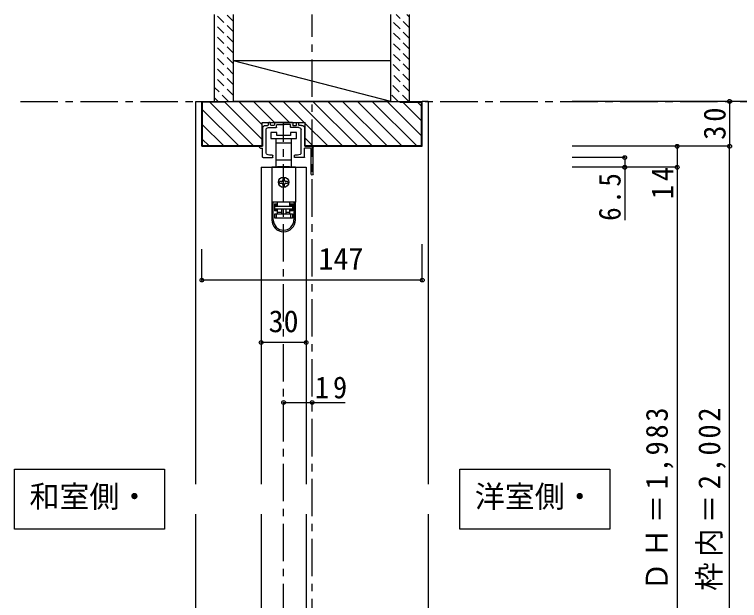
# Model space of a CAD drawing. Units: millimetres at full size, sheet at 1:5; details may follow other scales. Extents: x -973 to 977, y -701 to 696.
# Drawn here: x -564.3 to -80.8, y -393.7 to -2.5 of the extents above; entities that cross this region are included whole.
import ezdxf
from ezdxf.enums import TextEntityAlignment as Align

# ---------------------------------------------------------------- set-up
doc = ezdxf.new("R2010")
doc.units = ezdxf.units.MM
doc.header["$LTSCALE"] = 5
doc.header["$PDMODE"] = 32
doc.header["$PDSIZE"] = 2.5
doc.linetypes.add('CHAIN1', pattern=[8, 5, -1, 1, -1])
doc.linetypes.add('DASHED1', pattern=[1.8, 1.2, -0.6])
for name, color, linetype in [('0-1_通り芯', 4, 'CHAIN1'), ('0-2_柱', 3, 'Continuous'), ('0-3_仕上げ', 2, 'Continuous'), ('0-4_枠', 3, 'Continuous'), ('0-6_扉', 6, 'Continuous'), ('0-7_金物', 7, 'Continuous'), ('0-A_文字', 7, 'Continuous'), ('0-B_寸法', 7, 'Continuous'), ('0-C_ハッチ', 4, 'DASHED1')]:
    doc.layers.add(name, color=color, linetype=linetype)
doc.styles.add('ＭＳ ゴシック', font='')
doc.styles.get('ＭＳ ゴシック').set_extended_font_data('MS Gothic')

# ---------------------------------------------------------------- blocks, each defined once
blk = doc.blocks.new('下荷重(戸車)')
at = {"layer": '0-7_金物'}
for p, q in [((8.5, 37.107), (4.5, 37.107)), ((-5.25, 30.107), (0, 30.107)), ((0, 30.107), (5.25, 30.107)), ((5.25, 30.107), (5.25, 33.107)), ((5.25, 18.507), (5.25, 30.107)), ((0, 18.507), (-5.25, 18.507)), ((-5.25, 18.507), (-5.25, 14.107)), ((5.25, 18.507), (0, 18.507)), ((5.25, 14.107), (5.25, 18.507)), ((7.9, 13.807), (-7.9, 13.807)), ((-7.9, 13.807), (-7.9, -9.493)), ((-5.25, 14.107), (-4, 14.107)), ((-4, 14.107), (-4, 13.807)), ((4, 14.107), (-4, 14.107)), ((4, 14.107), (5.25, 14.107)), ((4, 13.807), (4, 14.107)), ((7.9, 13.807), (7.9, -9.493)), ((-0.5, 6.307), (-0.5, 5.307)), ((0.5, 5.307), (0.5, 6.307)), ((-1.5, 4.307), (-2.5, 4.307)), ((-2.5, 3.307), (-1.5, 3.307)), ((-0.5, 2.307), (-0.5, 1.307)), ((0.5, 1.307), (0.5, 2.307)), ((2.5, 4.307), (1.5, 4.307)), ((1.5, 3.307), (2.5, 3.307)), ((7.9, -9.493), (-7.9, -9.493)), ((-7.9, -9.493), (-7.9, -9.593)), ((-6.9, -9.593), (-7.9, -9.593)), ((-7.9, -9.593), (-7.9, -21.293)), ((-4.2, -9.593), (-6.9, -9.593)), ((-6.9, -21.293), (-6.9, -9.593)), ((-4.9, -9.593), (-4.9, -9.493)), ((-4.2, -9.593), (-4.2, -10.593)), ((-4, -11.693), (-4, -9.493)), ((4, -9.493), (4, -11.693)), ((6.9, -9.593), (4.2, -9.593)), ((4.2, -10.593), (4.2, -9.593)), ((4.9, -9.493), (4.9, -9.593)), ((6.9, -9.593), (6.9, -21.293)), ((7.9, -9.593), (6.9, -9.593)), ((7.9, -9.493), (7.9, -9.593)), ((7.9, -21.293), (7.9, -9.593)), ((-6.1, -10.593), (-6.1, -15.293)), ((-6.1, -10.593), (-4.2, -10.593)), ((-6.1, -14.293), (-4.2, -14.293)), ((-5.9, -11.693), (-5.9, -12.193)), ((-4, -11.693), (-5.9, -11.693)), ((-5.9, -12.193), (5.9, -12.193)), ((-5.9, -14.193), (-5.9, -12.193)), ((5.9, -14.193), (-5.9, -14.193)), ((-4.2, -14.293), (-4.2, -15.293)), ((-4, -16.193), (-4, -14.193)), ((-1.5, -14.193), (-1.5, -17.193)), ((1.5, -14.193), (1.5, -17.193)), ((5.9, -11.693), (4, -11.693)), ((4.2, -11.593), (4.2, -10.593)), ((4.2, -10.593), (6.1, -10.593)), ((6.1, -11.593), (4.2, -11.593)), ((5.9, -12.193), (5.9, -11.693)), ((5.9, -12.193), (5.9, -14.193)), ((6.1, -15.293), (6.1, -10.593)), ((-4.2, -15.293), (-6.1, -15.293)), ((-5.9, -17.193), (-4.9, -17.193)), ((-4.9, -17.193), (4.9, -17.193)), ((-4.9, -17.193), (-4.9, -20.193)), ((-4.2, -15.293), (-4.2, -17.193)), ((1.5, -16.193), (4, -16.193)), ((6.1, -15.293), (4.2, -15.293)), ((4.2, -17.193), (4.2, -15.293)), ((4.9, -17.193), (5.9, -17.193)), ((5.9, -17.193), (5.9, -20.193)), ((4.9, -20.193), (-4.9, -20.193))]:
    blk.add_line(p, q, dxfattribs=at)
for points in [[(-8.5, 33.107), (0, 33.107), (8.5, 33.107), (8.5, 37.107)], [(4.5, 37.107), (4.5, 35.107), (-4.5, 35.107), (-4.5, 37.107), (-8.5, 37.107), (-8.5, 33.107)], [(-5.25, 33.107), (-5.25, 30.107), (-5.25, 18.507)], [(-4.2, -10.593), (-4.2, -11.593), (-6.1, -11.593)], [(4, -14.193), (4, -16.193), (4, -17.193)], [(4.2, -15.293), (4.2, -14.293), (6.1, -14.293)], [(-4.9, -20.193), (-5.9, -20.193), (-5.9, -17.193)], [(-4, -17.193), (-4, -16.193), (-1.5, -16.193)], [(5.9, -20.193), (4.9, -20.193), (4.9, -17.193)]]:
    blk.add_lwpolyline(points, dxfattribs=at)
blk.add_circle((0, 3.807), 3.5, dxfattribs=at)
for centre, radius, start, end in [((-1.5, 5.307), 1, 270, 0), ((0, 6.307), 0.5, 90, 180), ((0, 6.307), 0.5, 0, 90), ((1.5, 5.307), 1, 180, 270), ((-2.5, 3.807), 0.5, 90, 180), ((-2.5, 3.807), 0.5, 180, 270), ((-1.5, 2.307), 1, 0, 90), ((0, 1.307), 0.5, 180, 270), ((0, 1.307), 0.5, 270, 0), ((1.5, 2.307), 1, 90, 180), ((2.5, 3.807), 0.5, 0, 90), ((2.5, 3.807), 0.5, 270, 0), ((0, -21.293), 7.9, 180, 0), ((0, -21.293), 6.9, 180, 0)]:
    blk.add_arc(centre, radius, start, end, dxfattribs=at)
blk = doc.blocks.new('03')
at = {"layer": '0-B_寸法'}
for p, q in [((-13.079, 5.476), (-13.079, -6.524)), ((-11.079, 7.476), (-9.529, 7.476)), ((-9.229, 7.776), (-9.229, 9.176)), ((-9.229, 5.976), (-4.029, 5.976)), ((-8.029, 9.476), (-8.929, 9.476)), ((-7.729, 7.776), (-7.729, 9.176)), ((-5.529, 7.476), (-7.429, 7.476)), ((-5.229, 9.176), (-5.229, 7.776)), ((-4.929, 9.476), (6.771, 9.476)), ((-3.729, 6.276), (-3.729, 7.676)), ((-3.429, 7.976), (0.621, 7.976)), ((0.921, 8.276), (0.621, 7.976)), ((0.921, 8.276), (1.221, 7.976)), ((5.271, 7.976), (1.221, 7.976)), ((5.571, 6.276), (5.571, 7.676)), ((11.071, 5.976), (5.871, 5.976)), ((7.071, 9.176), (7.071, 7.776)), ((7.371, 7.476), (9.271, 7.476)), ((9.571, 7.776), (9.571, 9.176)), ((9.871, 9.476), (10.771, 9.476)), ((11.071, 7.776), (11.071, 9.176)), ((12.921, 7.476), (11.371, 7.476)), ((14.921, 5.476), (14.921, -6.524)), ((-10.679, -11.096), (-10.679, 4.476)), ((12.521, -11.096), (12.521, 4.476)), ((-18.679, -25.124), (-18.679, -7.024)), ((-18.179, -6.524), (-13.079, -6.524)), ((-17.479, -25.124), (-17.479, -8.224)), ((-16.979, -7.724), (-13.079, -7.724)), ((-13.079, -13.724), (-13.079, -7.724)), ((16.321, -6.524), (14.921, -6.524)), ((16.321, -7.724), (14.921, -7.724)), ((14.921, -13.724), (14.921, -7.724)), ((-12.779, -14.024), (-6.529, -14.024)), ((-6.229, -13.724), (-6.229, -12.649)), ((8.071, -13.724), (8.071, -12.649)), ((14.621, -14.024), (8.371, -14.024))]:
    blk.add_line(p, q, dxfattribs=at)
for centre, radius, start, end in [((-11.079, 5.476), 2, 90, 180), ((-9.229, 4.476), 1.5, 90, 180), ((-9.529, 7.776), 0.3, 270, 0), ((-8.929, 9.176), 0.3, 90, 180), ((-8.029, 9.176), 0.3, 0, 90), ((-7.429, 7.776), 0.3, 180, 270), ((-5.529, 7.776), 0.3, 270, 0), ((-4.929, 9.176), 0.3, 90, 180), ((-4.029, 6.276), 0.3, 270, 0), ((-3.429, 7.676), 0.3, 90, 180), ((5.271, 7.676), 0.3, 0, 90), ((5.871, 6.276), 0.3, 180, 270), ((6.771, 9.176), 0.3, 0, 90), ((7.371, 7.776), 0.3, 180, 270), ((9.271, 7.776), 0.3, 270, 0), ((9.871, 9.176), 0.3, 90, 180), ((10.771, 9.176), 0.3, 0, 90), ((11.371, 7.776), 0.3, 180, 270), ((11.071, 4.476), 1.5, 0, 90), ((12.921, 5.476), 2, 0, 90), ((-18.179, -7.024), 0.5, 90, 180), ((-16.979, -8.224), 0.5, 90, 180), ((16.321, -7.124), 0.6, 0, 90), ((16.321, -7.124), 0.6, 270, 0), ((-12.779, -13.724), 0.3, 180, 270), ((-9.679, -11.096), 1, 180, 243.25632), ((-7.879, -7.524), 5, 243.25632, 284.75682), ((-6.529, -12.649), 0.3, 0, 104.75682), ((-6.529, -13.724), 0.3, 270, 0), ((8.371, -12.649), 0.3, 75.24318, 180), ((8.371, -13.724), 0.3, 180, 270), ((9.721, -7.524), 5, 255.24318, 296.74368), ((11.521, -11.096), 1, 296.74368, 0), ((14.621, -13.724), 0.3, 270, 0), ((-18.079, -25.124), 0.6, 180, 0)]:
    blk.add_arc(centre, radius, start, end, dxfattribs=at)

msp = doc.modelspace()

# ---------------------------------------------------------------- linework, layer by layer
at = {"layer": '0-1_通り芯'}
for p, q in [((-365.847, -577.5), (-365.847, -2.5)), ((-560.347, -60.5), (-33.347, -60.5)), ((-384.847, -567.5), (-384.847, -74.5))]:
    msp.add_line(p, q, dxfattribs=at)
at = {"layer": '0-2_柱', "color": 7}
msp.add_line((-313.347, -60.5), (-418.347, -33.5), dxfattribs=at)
at = {"layer": '0-2_柱'}
for p, q in [((-313.347, -33.5), (-418.347, -33.5)), ((-313.347, -60.5), (-418.347, -60.5))]:
    msp.add_line(p, q, dxfattribs=at)
at = {"layer": '0-3_仕上げ'}
for p, q in [((-430.847, -60.5), (-430.847, -2.5)), ((-418.347, -60.5), (-418.347, -2.5)), ((-313.347, -60.5), (-313.347, -2.5)), ((-300.847, -60.5), (-300.847, -2.5))]:
    msp.add_line(p, q, dxfattribs=at)
at = {"layer": '0-4_枠', "color": 4}
for p, q in [((-443.347, -60.5), (-439.347, -60.5)), ((-443.347, -316), (-443.347, -60.5)), ((-288.347, -60.5), (-292.347, -60.5)), ((-288.347, -60.5), (-288.347, -316)), ((-443.347, -555.5), (-443.347, -336)), ((-288.347, -336), (-288.347, -555.5))]:
    msp.add_line(p, q, dxfattribs=at)
at = {"layer": '0-4_枠'}
for p, q in [((-439.347, -90.5), (-439.347, -60.5)), ((-439.347, -60.5), (-292.347, -60.5)), ((-438.847, -90), (-438.847, -61)), ((-424.347, -61), (-438.847, -61)), ((-424.347, -61), (-424.347, -60.5)), ((-307.347, -60.5), (-307.347, -61)), ((-307.347, -61), (-292.847, -61)), ((-292.847, -90), (-292.847, -61)), ((-292.347, -90.5), (-292.347, -60.5)), ((-399.247, -74.5), (-370.447, -74.5)), ((-399.247, -90.5), (-399.247, -74.5)), ((-370.447, -90.5), (-370.447, -74.5)), ((-439.347, -90.5), (-399.247, -90.5)), ((-438.847, -90), (-399.247, -90)), ((-370.447, -90), (-292.847, -90)), ((-370.447, -90.5), (-292.347, -90.5))]:
    msp.add_line(p, q, dxfattribs=at)
at = {"layer": '0-6_扉'}
for p, q in [((-399.847, -104.5), (-369.847, -104.5)), ((-399.847, -104.5), (-399.847, -316)), ((-369.847, -104.5), (-369.847, -316)), ((-399.847, -336), (-399.847, -547.5)), ((-369.847, -336), (-369.847, -547.5))]:
    msp.add_line(p, q, dxfattribs=at)
at = {"layer": '0-A_文字'}
for p, q in [((-564.347, -346), (-564.347, -306)), ((-564.347, -306), (-464.347, -306)), ((-464.347, -306), (-464.347, -346)), ((-267.347, -346), (-267.347, -306)), ((-267.347, -306), (-167.347, -306)), ((-167.347, -306), (-167.347, -346)), ((-464.347, -346), (-564.347, -346)), ((-167.347, -346), (-267.347, -346))]:
    msp.add_line(p, q, dxfattribs=at)
at = {"layer": '0-B_寸法', "color": 4}
for p, q in [((-52.347, -60.5), (-192.347, -60.5)), ((-87.347, -60.5), (-87.347, -90.5)), ((-87.347, -90.5), (-192.347, -90.5)), ((-122.347, -90.5), (-122.347, -104.5)), ((-87.347, -567.5), (-87.347, -90.5)), ((-157.347, -98), (-192.347, -98)), ((-157.347, -98), (-157.347, -139.893)), ((-122.347, -104.5), (-192.347, -104.5)), ((-122.347, -104.5), (-122.347, -547.5)), ((-439.347, -179.804), (-439.347, -159.246)), ((-292.347, -179.804), (-292.347, -155.746)), ((-292.347, -179.804), (-439.347, -179.804)), ((-369.847, -221.5), (-399.847, -221.5)), ((-384.847, -261.5), (-343.847, -261.5))]:
    msp.add_line(p, q, dxfattribs=at)
at = {"layer": '0-B_寸法'}
for p in [(-87.347, -60.5), (-122.347, -90.5), (-87.347, -90.5), (-157.347, -98), (-157.347, -104.5), (-122.347, -104.5), (-439.347, -179.804), (-292.347, -179.804), (-399.847, -221.5), (-369.847, -221.5), (-384.847, -261.5), (-365.847, -261.5)]:
    msp.add_point(p, dxfattribs=at)
at = {"layer": '0-C_ハッチ'}
for p, q in [((-418.347, -14.174), (-430.021, -2.5)), ((-418.347, -7.103), (-422.95, -2.5)), ((-300.847, -11.466), (-309.813, -2.5)), ((-300.847, -4.395), (-302.742, -2.5)), ((-418.347, -21.246), (-430.847, -8.746)), ((-300.847, -18.537), (-313.347, -6.037)), ((-300.847, -25.608), (-313.347, -13.108)), ((-418.347, -28.317), (-430.847, -15.817)), ((-418.347, -35.388), (-430.847, -22.888)), ((-300.847, -32.679), (-313.347, -20.179)), ((-300.847, -39.751), (-313.347, -27.251)), ((-418.347, -42.459), (-430.847, -29.959)), ((-418.347, -49.53), (-430.847, -37.03)), ((-301.169, -46.5), (-313.347, -34.322)), ((-300.819, -53.921), (-313.347, -41.393)), ((-418.347, -56.601), (-430.847, -44.101)), ((-421.519, -60.5), (-430.847, -51.172)), ((-301.311, -60.5), (-313.347, -48.464)), ((-308.382, -60.5), (-313.347, -55.535)), ((-428.59, -60.5), (-430.847, -58.243))]:
    msp.add_line(p, q, dxfattribs=at)
at = {"layer": '0-C_ハッチ', "linetype": 'Continuous'}
for p, q in [((-434.113, -61), (-405.113, -90)), ((-399.247, -85.967), (-424.347, -60.867)), ((-399.247, -76.067), (-414.814, -60.5)), ((-390.915, -74.5), (-404.915, -60.5)), ((-381.015, -74.5), (-395.015, -60.5)), ((-371.116, -74.5), (-385.116, -60.5)), ((-345.716, -90), (-375.216, -60.5)), ((-335.817, -90), (-365.317, -60.5)), ((-355.417, -60.5), (-325.917, -90)), ((-316.018, -90), (-345.518, -60.5)), ((-306.118, -90), (-335.618, -60.5)), ((-296.219, -90), (-325.719, -60.5)), ((-292.847, -83.472), (-315.819, -60.5)), ((-292.847, -73.573), (-305.42, -61)), ((-292.847, -63.673), (-295.52, -61)), ((-415.013, -90), (-438.847, -66.166)), ((-424.912, -90), (-438.847, -76.065)), ((-355.616, -90), (-370.447, -75.169)), ((-434.812, -90), (-438.847, -85.965)), ((-365.515, -90), (-370.447, -85.068))]:
    msp.add_line(p, q, dxfattribs=at)

# ---------------------------------------------------------------- block references
at = {"layer": '0-7_金物', "xscale": -1}
msp.add_blockref('03', (-383.926, -83.976), dxfattribs=at)
at = {"layer": '0-7_金物'}
msp.add_blockref('下荷重(戸車)', (-384.847, -118.307), dxfattribs=at)

# ---------------------------------------------------------------- texts
at = {"layer": '0-A_文字', "style": 'ＭＳ ゴシック'}
for s, p in [('和室側・', (-554.347, -336)), ('洋室側・', (-257.347, -336))]:
    msp.add_text(s, height=14.66, dxfattribs=at).set_placement(p, align=Align.BOTTOM_LEFT)
at = {"layer": '0-B_寸法', "style": 'ＭＳ ゴシック'}
for s, p in [('147', (-361.553, -177.304)), ('30', (-394.847, -219))]:
    msp.add_text(s, height=14.66, dxfattribs=at).set_placement(p, align=Align.BOTTOM_LEFT)
at = {"layer": '0-B_寸法', "char_height": 14.66, "attachment_point": 7, "rotation": 90, "style": 'ＭＳ ゴシック'}
for s, insert in [('\\T1.27;\\W0.95;30', (-89.847, -86.125)), ('\\T1.27;\\W0.95;14', (-124.847, -125.75)), ('\\T1.27;\\W0.9;6.5', (-159.847, -140.224)), ('\\T1.19;\\W0.95;枠内＝2,002', (-89.847, -387.25)), ('\\T1.19;\\W0.95;ＤＨ＝1,983', (-124.847, -387.25))]:
    msp.add_mtext(s, dxfattribs=dict(at, insert=insert))
at = {"layer": '0-B_寸法', "insert": (-363.972, -259), "char_height": 14.66, "attachment_point": 7, "style": 'ＭＳ ゴシック'}
msp.add_mtext('\\T1.27;\\W0.95;19', dxfattribs=at)

doc.saveas('drawing.dxf')
